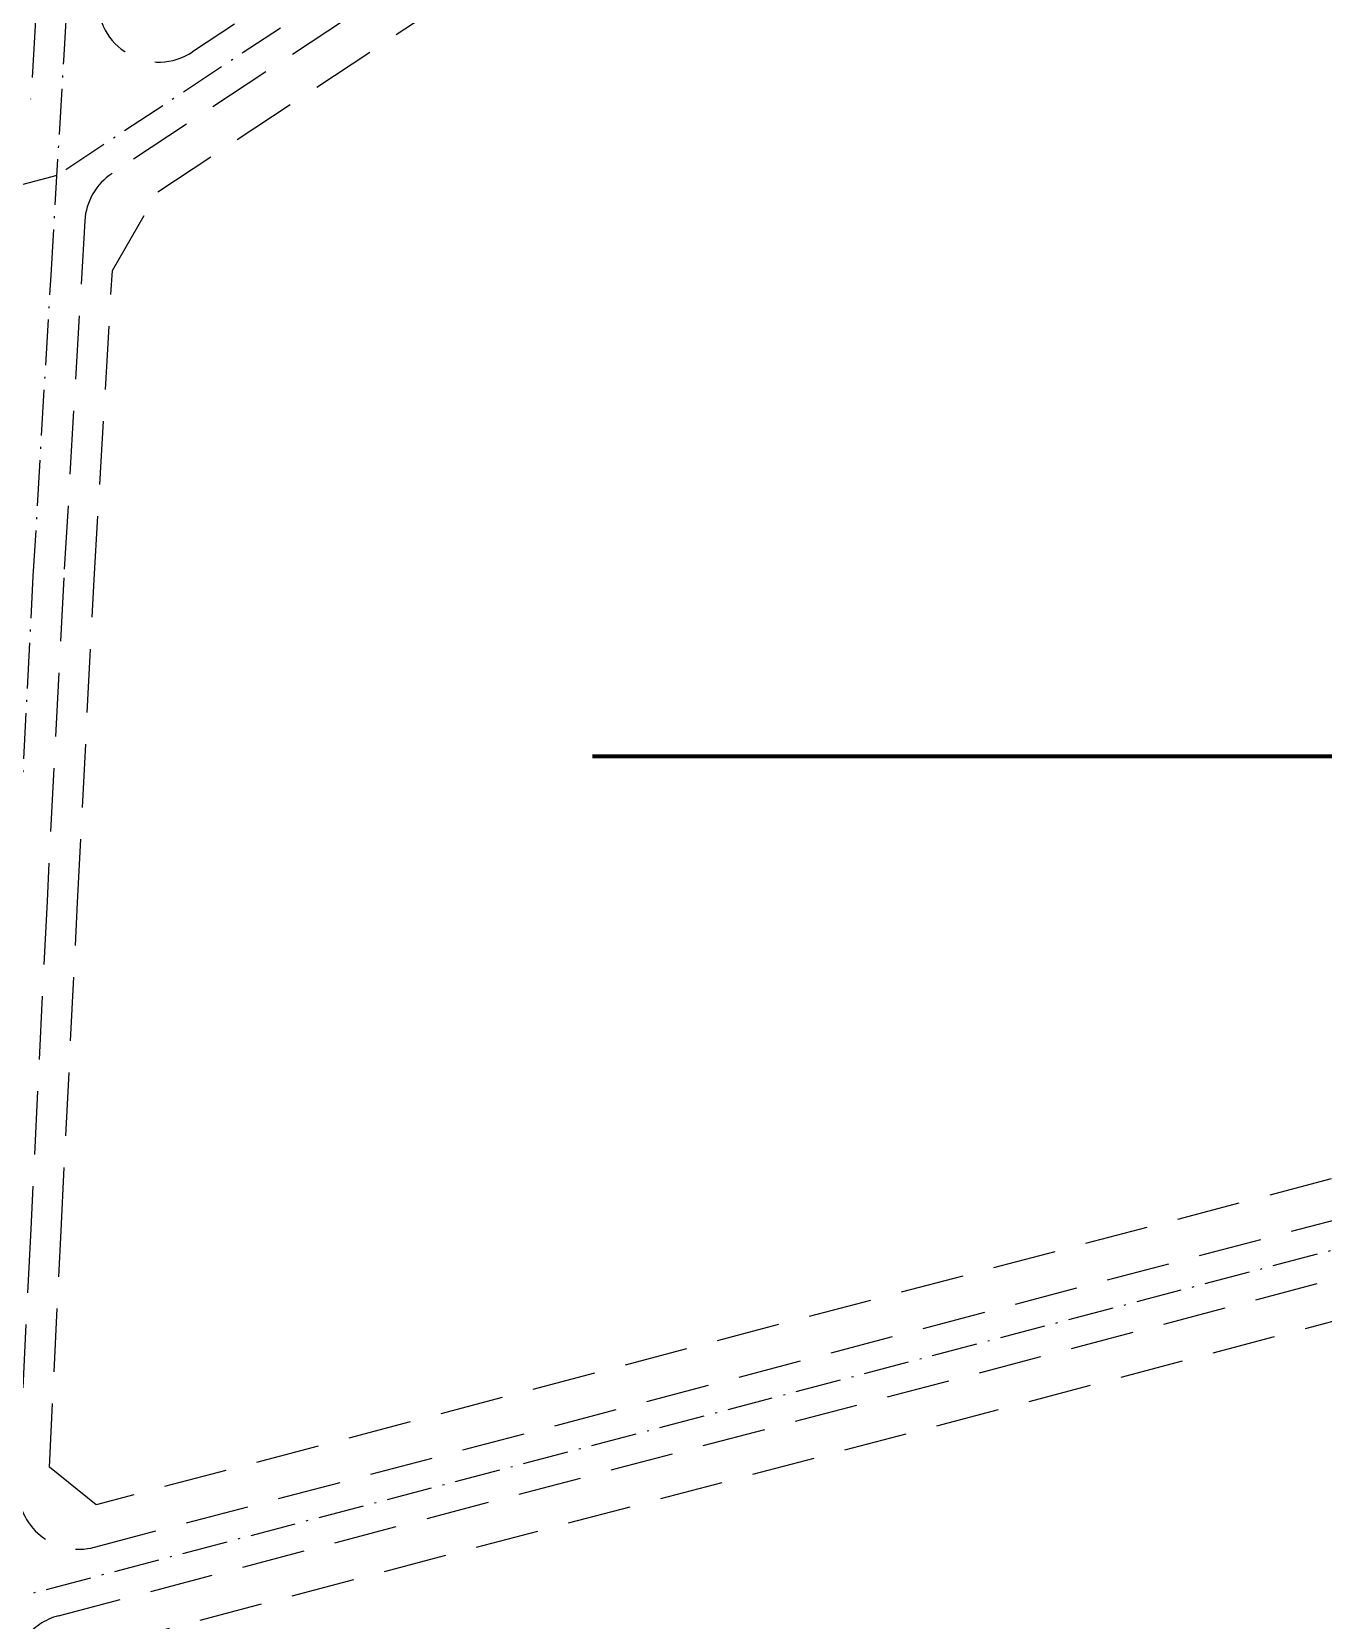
# Model space of a CAD drawing. Header units: metres. Extents: x 566107 to 571261, y 2062953 to 2068466.
# Drawn here: x 567713.6 to 567967.8, y 2066066 to 2066378.8 of the extents above; entities that cross this region are included whole.
import ezdxf

# ---------------------------------------------------------------- set-up
doc = ezdxf.new("R2010")
doc.units = ezdxf.units.M
doc.linetypes.add('ACAD_ISO10W100', pattern=[18.5, 12, -3, 0.5, -3])
doc.linetypes.add('HIDDEN', pattern=[0.375, 0.25, -0.125])
for name, color, linetype in [('Khung ban ve', 7, 'CONTINUOUS'), ('LogDg phu', 7, 'CONTINUOUS'), ('TimDg', 222, 'CONTINUOUS'), ('ViaHeSphu', 32, 'CONTINUOUS')]:
    doc.layers.add(name, color=color, linetype=linetype)

msp = doc.modelspace()

# ---------------------------------------------------------------- linework, layer by layer
at = {"layer": 'Khung ban ve', "color": 0, "const_width": 0.75}
msp.add_lwpolyline([(567823.928, 2066236.109), (568023.928, 2066236.109)], dxfattribs=at)
at = {"layer": 'LogDg phu', "linetype": 'HIDDEN', "ltscale": 50}
msp.add_lwpolyline([(567578.105, 2066754.815, -0.6487372), (567605.446, 2066753.093), (567615.592, 2066725.881), (567634.001, 2066676.722), (567656.067, 2066619.9), (567681.37, 2066558.666), (567696.618, 2066521.768), (567709.744, 2066486.732), (567717.053, 2066439.179), (567715.517, 2066400.981), (567713.436, 2066365.622, -0.3241613), (567702.29, 2066352), (567414.414, 2066276, -0.5197534), (567395.644, 2066291.827), (567407.892, 2066430.044)], format="xyb", close=True, dxfattribs=at)
for points in [[(568008.176, 2066513.527), (568008.176, 2066513.527, 0.1450851), (567909.963, 2066483.629), (567745.222, 2066374.829, -0.6176506), (567726.63, 2066385.546), (567728.794, 2066422.357), (567726.223, 2066467.782), (567711.214, 2066517.871)], [(568121.409, 2065869.548), (567839.882, 2065780.757, -0.3885953), (567809.275, 2065795.007), (567793.971, 2065831.844), (567775.265, 2065876.865), (567764.425, 2065902.956), (567747.282, 2065944.215), (567729.223, 2065987.679), (567710.465, 2066038.558), (567709.961, 2066054.871, -0.3491089), (567718.893, 2066066.844), (568010.55, 2066143.843)]]:
    msp.add_lwpolyline(points, format="xyb", dxfattribs=at)
at = {"layer": 'LogDg phu', "linetype": 'HIDDEN', "ltscale": 50, "elevation": 0}
msp.add_lwpolyline([(568008.259, 2066502.277), (568008.259, 2066502.277, 0.1450851), (567916.163, 2066474.241), (567729.41, 2066350.904, 0.2363349), (567724.044, 2066341.596), (567719.901, 2066271.24), (567716.611, 2066207.608), (567713.397, 2066142.943), (567710.892, 2066092.538, 0.5075175), (567725.94, 2066080.34), (568007.678, 2066154.72)], format="xyb", dxfattribs=at)
at = {"layer": 'TimDg', "linetype": 'ACAD_ISO10W100', "ltscale": 0.75, "elevation": 0}
msp.add_lwpolyline([(567710.619, 2066207.912), (567713.91, 2066271.571), (567717.403, 2066330.898), (567719.891, 2066373.164), (567722.784, 2066422.364), (567720.273, 2066466.737), (567705.553, 2066515.859)], dxfattribs=at)
at = {"layer": 'TimDg', "linetype": 'ACAD_ISO10W100', "ltscale": 0.75}
msp.add_lwpolyline([(568090.222, 2066508.505), (568008.217, 2066507.902, 0.1450851), (567913.063, 2066478.935), (567718.556, 2066350.477), (566802.774, 2066108.706)], format="xyb", dxfattribs=at)
msp.add_lwpolyline([(566871.361, 2065848.909), (568071.659, 2066165.793)], dxfattribs=at)
at = {"layer": 'ViaHeSphu', "linetype": 'HIDDEN', "ltscale": 50}
msp.add_lwpolyline([(568005.636, 2066162.455), (567726.25, 2066088.696), (567717.078, 2066096.131), (567719.39, 2066142.645), (567722.604, 2066207.304), (567725.892, 2066270.909), (567729.475, 2066331.766), (567738.407, 2066347.258), (567920.572, 2066467.565, -0.1450851), (568008.318, 2066494.277)], format="xyb", dxfattribs=at)
msp.add_lwpolyline([(568012.592, 2066136.108), (567725.543, 2066060.326), (567716.183, 2066047.778)], dxfattribs=at)

doc.saveas('drawing.dxf')
